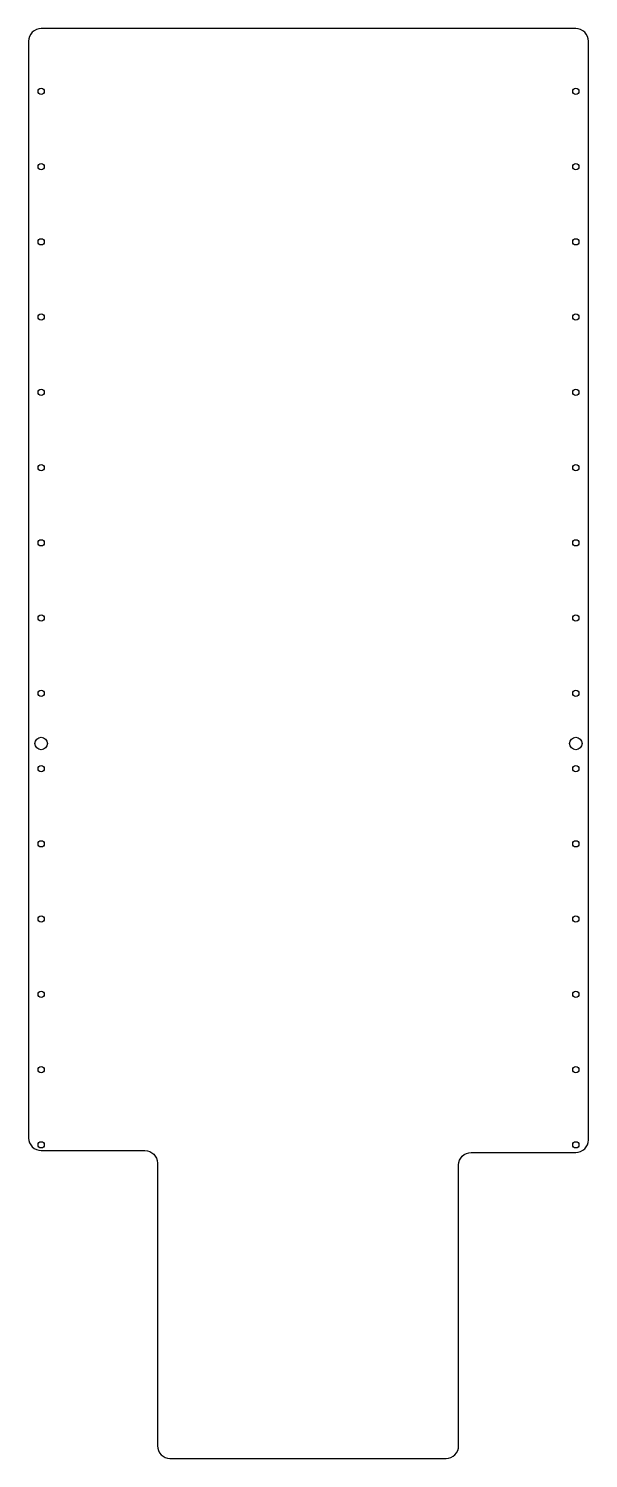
# Model space of a CAD drawing. Header units: inches. Extents: x 0 to 22.3, y -61 to -4.
import ezdxf

# ---------------------------------------------------------------- set-up
doc = ezdxf.new("R2010")
doc.units = ezdxf.units.IN
doc.header["$MEASUREMENT"] = 0

msp = doc.modelspace()

# ---------------------------------------------------------------- linework, layer by layer
msp.add_lwpolyline([(0.5, -4, 0.414214), (0, -4.5), (0, -48.228, 0.414214), (0.5, -48.728), (4.632, -48.728, -0.414214), (5.132, -49.228), (5.132, -60.5, 0.414214), (5.632, -61), (16.631, -61, 0.414214), (17.131, -60.5), (17.131, -49.302, -0.414214), (17.631, -48.802), (21.8, -48.802, 0.414214), (22.3, -48.302), (22.3, -4.5, 0.414214), (21.8, -4)], format="xyb", close=True)
for centre, radius in [((0.5, -6.5), 0.125), ((21.8, -6.5), 0.125), ((0.5, -9.5), 0.125), ((21.8, -9.5), 0.125), ((0.5, -12.5), 0.125), ((21.8, -12.5), 0.125), ((0.5, -15.5), 0.125), ((21.8, -15.5), 0.125), ((0.5, -18.5), 0.125), ((21.8, -18.5), 0.125), ((0.5, -21.5), 0.125), ((21.8, -21.5), 0.125), ((0.5, -24.5), 0.125), ((21.8, -24.5), 0.125), ((0.5, -27.5), 0.125), ((21.8, -27.5), 0.125), ((0.5, -30.5), 0.125), ((21.8, -30.5), 0.125), ((0.5, -32.5), 0.25), ((21.8, -32.5), 0.25), ((0.5, -33.5), 0.125), ((21.8, -33.5), 0.125), ((0.5, -36.5), 0.125), ((21.8, -36.5), 0.125), ((0.5, -39.5), 0.125), ((21.8, -39.5), 0.125), ((0.5, -42.5), 0.125), ((21.8, -42.5), 0.125), ((0.5, -45.5), 0.125), ((21.8, -45.5), 0.125), ((0.5, -48.5), 0.125), ((21.8, -48.5), 0.125)]:
    msp.add_circle(centre, radius)

doc.saveas('drawing.dxf')
